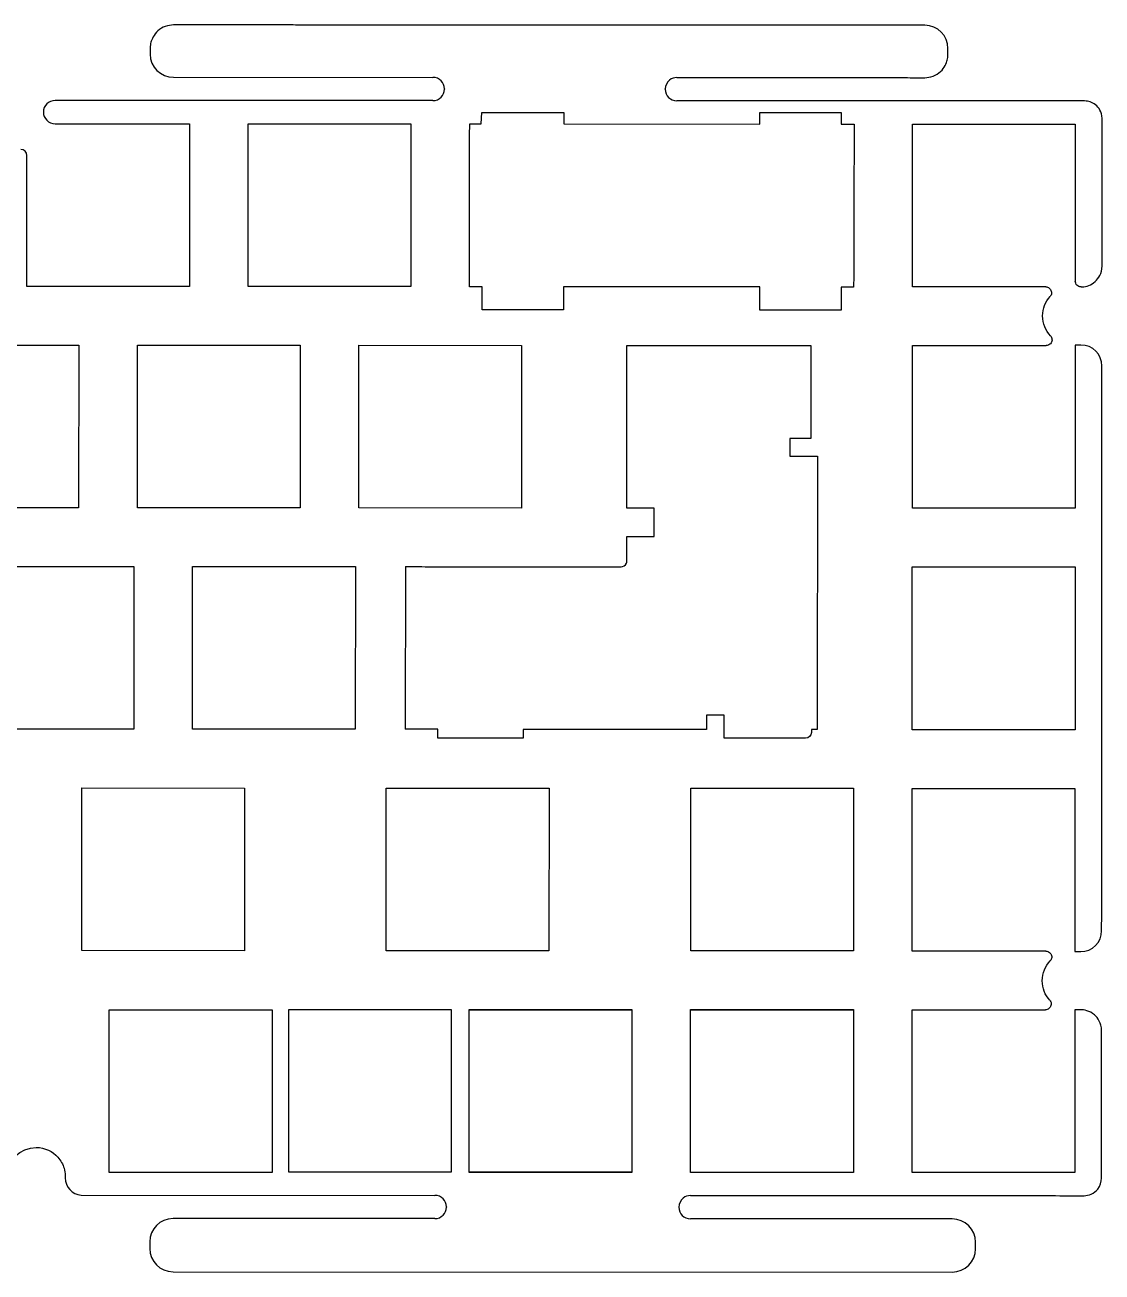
# Model space of a CAD drawing. Header units: millimetres. Extents: x -533 to 933, y 34 to 166.
# Drawn here: x 840.7 to 933.3, y 56 to 163.3 of the extents above; entities that cross this region are included whole.
import ezdxf

# ---------------------------------------------------------------- set-up
doc = ezdxf.new("R2010")
doc.units = ezdxf.units.MM
doc.header["$MEASUREMENT"] = 0
doc.layers.get('0').update_dxf_attribs({"lineweight": 0})

msp = doc.modelspace()

# ---------------------------------------------------------------- linework, layer by layer
at = {"color": 18, "lineweight": 25, "true_color": 0x000000}
for p, q in [((853.42, 158.81), (875.75, 158.8)), ((876.74, 157.8), (876.74, 157.79)), ((895.74, 157.78), (895.74, 157.8)), ((875.75, 156.8), (843.24, 156.81)), ((919.06, 156.77), (896.73, 156.78)), ((931.81, 156.77), (919.06, 156.77)), ((842.24, 155.81), (842.24, 155.81)), ((843.24, 154.81), (854.81, 154.81)), ((854.81, 154.81), (854.81, 140.81)), ((917.01, 140.77), (917.01, 154.77)), ((917.01, 154.77), (931.01, 154.77)), ((931.01, 154.77), (931.01, 141.27)), ((840.81, 140.81), (840.81, 152.09)), ((854.81, 140.81), (840.81, 140.81)), ((928.47, 140.77), (917.01, 140.77)), ((892.43, 121.74), (892.44, 135.74)), ((892.43, 121.74), (892.44, 135.74)), ((892.44, 135.74), (908.27, 135.73)), ((892.44, 135.74), (908.27, 135.73)), ((908.27, 135.73), (908.27, 127.73)), ((908.27, 135.73), (908.27, 127.73)), ((917, 121.72), (917, 135.72)), ((917, 135.72), (928.51, 135.72)), ((931, 135.77), (931, 121.72)), ((908.27, 127.73), (906.44, 127.73)), ((906.44, 127.73), (906.44, 126.2)), ((906.44, 126.2), (908.82, 126.2)), ((908.82, 126.2), (908.8, 102.68)), ((894.79, 121.74), (892.43, 121.74)), ((894.79, 121.74), (892.43, 121.74)), ((894.79, 119.29), (894.79, 121.74)), ((931, 121.72), (917, 121.72)), ((892.43, 119.29), (894.79, 119.29)), ((873.38, 116.7), (873.37, 102.7)), ((900.8, 103.93), (899.28, 103.93)), ((899.28, 103.93), (899.28, 102.68)), ((900.8, 101.93), (900.8, 103.93)), ((876.18, 102.7), (873.37, 102.7)), ((876.18, 101.94), (876.18, 102.7)), ((899.28, 102.68), (883.5, 102.69)), ((883.5, 102.69), (883.5, 101.94)), ((908.8, 102.68), (908.31, 102.68)), ((883.5, 101.94), (876.18, 101.94)), ((916.98, 83.62), (916.98, 97.62)), ((916.98, 97.62), (930.98, 97.62)), ((930.98, 97.62), (930.98, 83.57)), ((928.48, 83.62), (916.98, 83.62)), ((847.91, 78.57), (861.91, 78.57)), ((847.91, 64.57), (847.91, 78.57)), ((861.91, 78.57), (861.91, 64.57)), ((878.87, 78.57), (892.87, 78.57)), ((878.87, 64.57), (878.87, 78.57)), ((892.87, 78.57), (892.87, 64.57)), ((897.92, 78.57), (911.92, 78.57)), ((897.92, 64.57), (897.92, 78.57)), ((911.92, 78.57), (911.92, 64.57)), ((916.97, 64.57), (916.97, 78.57)), ((916.97, 78.57), (928.44, 78.57)), ((916.97, 64.57), (916.97, 78.57)), ((930.97, 78.57), (930.97, 64.57)), ((930.97, 78.57), (930.97, 64.57)), ((861.91, 64.57), (847.91, 64.57)), ((892.87, 64.57), (878.87, 64.57)), ((911.92, 64.57), (897.92, 64.57)), ((930.97, 64.57), (916.97, 64.57)), ((930.97, 64.57), (916.97, 64.57)), ((845.49, 62.61), (875.92, 62.6)), ((876.91, 61.6), (876.91, 61.59)), ((896.91, 61.57), (896.91, 61.59)), ((875.92, 60.6), (853.39, 60.6)), ((920.43, 60.57), (897.9, 60.58)), ((853.39, 56.03), (920.43, 56))]:
    msp.add_line(p, q, dxfattribs=at)
for points in [[(903.88, 154.78), (903.88, 155.78), (910.88, 155.78), (910.88, 154.78), (910.96, 154.78), (911.98, 154.76), (911.96, 147.71), (911.96, 141.72), (911.94, 140.75), (910.87, 140.76), (910.87, 138.78), (903.87, 138.78), (903.87, 140.78), (886.99, 140.79), (886.99, 138.79), (879.99, 138.79), (879.99, 140.77), (878.89, 140.79), (878.91, 147.56), (878.91, 153.79), (878.93, 154.81), (879.91, 154.79), (879.96, 155.79), (887, 155.79), (887, 154.79)], [(859.86, 154.8), (873.86, 154.8), (873.86, 140.8), (859.86, 140.8)], [(831.27, 121.77), (831.28, 135.77), (845.28, 135.76), (845.27, 121.76)], [(864.32, 121.75), (850.32, 121.76), (850.33, 135.76), (864.33, 135.75)], [(883.37, 121.74), (869.37, 121.75), (869.38, 135.75), (883.38, 135.74)], [(850.02, 102.71), (836.02, 102.72), (836.03, 116.72), (850.03, 116.71)], [(855.08, 116.71), (869.08, 116.7), (869.07, 102.7), (855.07, 102.71)], [(930.99, 102.67), (916.99, 102.67), (916.99, 116.67), (930.99, 116.67)], [(845.54, 83.66), (845.55, 97.66), (859.55, 97.65), (859.54, 83.65)], [(871.73, 83.65), (871.74, 97.65), (885.74, 97.64), (885.73, 83.64)], [(897.93, 97.63), (911.93, 97.63), (911.93, 83.63), (897.93, 83.63)], [(863.35, 78.6), (877.32, 78.59), (877.32, 64.59), (863.34, 64.6)], [(878.87, 78.59), (892.87, 78.59), (892.87, 64.59), (878.87, 64.59)], [(897.92, 78.58), (911.92, 78.58), (911.92, 64.58), (897.92, 64.58)]]:
    msp.add_lwpolyline(points, close=True, dxfattribs=at)
for points, knots in [([(896.73, 158.78), (900.78, 158.78), (904.82, 158.78), (908.41, 158.78), (910.24, 158.78), (911.96, 158.78), (913.49, 158.78), (914.19, 158.78), (914.85, 158.78), (915.48, 158.78), (915.92, 158.78), (916.42, 158.78), (917.01, 158.77), (917.34, 158.77), (917.69, 158.77), (918.06, 158.77), (918.51, 158.77), (919.06, 158.97), (919.43, 159.31), (919.76, 159.63), (919.94, 160.03), (920, 160.28), (920.03, 160.41), (920.06, 160.56), (920.06, 160.77), (920.06, 160.91), (920.06, 161.14), (920.06, 161.28), (920.06, 162.38), (919.17, 163.28), (918.06, 163.28), (905.1, 163.28), (892.13, 163.29), (881.39, 163.3), (876.02, 163.3), (871.2, 163.3), (867.23, 163.3), (866.14, 163.3), (865.11, 163.3), (864.15, 163.3), (863.57, 163.31), (863, 163.31), (862.32, 163.31), (860.07, 163.31), (857, 163.31), (853.42, 163.31), (852.99, 163.31), (852.45, 163.13), (852.08, 162.8), (851.73, 162.48), (851.55, 162.06), (851.49, 161.82), (851.45, 161.68), (851.42, 161.53), (851.42, 161.31), (851.42, 161.18), (851.42, 160.95), (851.42, 160.81), (851.42, 159.7), (852.32, 158.81), (853.42, 158.81)], [0, 0, 0, 0, 1, 1, 1, 2, 2, 2, 3, 3, 3, 4, 4, 4, 5, 5, 5, 6, 6, 6, 7, 7, 7, 8, 8, 8, 9, 9, 9, 10, 10, 10, 11, 11, 11, 12, 12, 12, 13, 13, 13, 14, 14, 14, 15, 15, 15, 16, 16, 16, 17, 17, 17, 18, 18, 18, 19, 19, 19, 20, 20, 20, 20]), ([(896.73, 158.78), (896.51, 158.79), (896.29, 158.71), (896.11, 158.57), (895.88, 158.38), (895.74, 158.09), (895.74, 157.8)], [0, 0, 0, 0, 1, 1, 1, 2, 2, 2, 2]), ([(895.74, 157.78), (895.74, 157.23), (896.18, 156.79), (896.73, 156.78), (896.73, 156.78), (896.73, 156.78), (896.73, 156.78)], [0, 0, 0, 0, 1, 1, 1, 2, 2, 2, 2]), ([(931.51, 140.77), (931.51, 140.77), (931.57, 140.77), (931.6, 140.77), (931.99, 140.79), (932.37, 140.92), (932.72, 141.24), (933.01, 141.51), (933.31, 141.92), (933.31, 142.57), (933.31, 143.32), (933.31, 144.29), (933.31, 145.46), (933.31, 147.19), (933.31, 149.29), (933.31, 151.12), (933.31, 152.44), (933.31, 153.6), (933.31, 154.46), (933.31, 154.76), (933.31, 155.02), (933.31, 155.27), (933.31, 155.86), (933.03, 156.21), (932.76, 156.43), (932.46, 156.68), (932.14, 156.77), (931.81, 156.77)], [0, 0, 0, 0, 1, 1, 1, 2, 2, 2, 3, 3, 3, 4, 4, 4, 5, 5, 5, 6, 6, 6, 7, 7, 7, 8, 8, 8, 9, 9, 9, 9]), ([(928.47, 140.77), (928.58, 140.77), (928.69, 140.73), (928.77, 140.66), (928.86, 140.6), (928.92, 140.5), (928.95, 140.4), (928.98, 140.29), (928.97, 140.17), (928.93, 140.07), (928.91, 140.02), (928.88, 139.98), (928.84, 139.94)], [0, 0, 0, 0, 1, 1, 1, 2, 2, 2, 3, 3, 3, 4, 4, 4, 4]), ([(931.51, 140.77), (931.38, 140.77), (931.24, 140.82), (931.15, 140.91), (931.06, 141.01), (931.01, 141.14), (931.01, 141.27)], [0, 0, 0, 0, 1, 1, 1, 2, 2, 2, 2]), ([(928.88, 136.56), (928.46, 137.01), (928.2, 137.61), (928.2, 138.27), (928.2, 138.91), (928.44, 139.49), (928.84, 139.94)], [0, 0, 0, 0, 1, 1, 1, 2, 2, 2, 2]), ([(928.88, 136.56), (928.91, 136.52), (928.95, 136.47), (928.97, 136.42), (929.01, 136.32), (929.02, 136.21), (929, 136.1), (928.97, 135.99), (928.91, 135.89), (928.82, 135.83), (928.73, 135.76), (928.62, 135.72), (928.51, 135.72)], [0, 0, 0, 0, 1, 1, 1, 2, 2, 2, 3, 3, 3, 4, 4, 4, 4]), ([(930.98, 83.57), (931.14, 83.57), (931.31, 83.57), (931.48, 83.57), (932.47, 83.57), (933.28, 84.37), (933.28, 85.37), (933.29, 101.57), (933.29, 117.77), (933.3, 133.97), (933.3, 134.96), (932.5, 135.77), (931.5, 135.77), (931.34, 135.77), (931.17, 135.77), (931, 135.77)], [0, 0, 0, 0, 1, 1, 1, 2, 2, 2, 3, 3, 3, 4, 4, 4, 5, 5, 5, 5]), ([(873.38, 116.7), (874.14, 116.7), (874.9, 116.7), (875.66, 116.69), (876.23, 116.69), (876.79, 116.69), (877.36, 116.69), (877.4, 116.69), (877.43, 116.69), (877.46, 116.69), (877.47, 116.69), (877.48, 116.69), (877.49, 116.69), (877.5, 116.69), (877.51, 116.69), (877.56, 116.69), (880.43, 116.69), (883.31, 116.69), (885.7, 116.69), (887.15, 116.69), (888.42, 116.69), (889.4, 116.69), (889.69, 116.69), (889.96, 116.69), (890.33, 116.69), (890.78, 116.69), (891.32, 116.69), (891.93, 116.69), (892.09, 116.69), (892.32, 116.81), (892.39, 116.99), (892.42, 117.06), (892.43, 117.13), (892.43, 117.19), (892.43, 117.89), (892.43, 118.59), (892.43, 119.29)], [0, 0, 0, 0, 1, 1, 1, 2, 2, 2, 3, 3, 3, 4, 4, 4, 5, 5, 5, 6, 6, 6, 7, 7, 7, 8, 8, 8, 9, 9, 9, 10, 10, 10, 11, 11, 11, 12, 12, 12, 12]), ([(908.31, 102.68), (908.31, 102.6), (908.31, 102.51), (908.31, 102.43), (908.3, 102.15), (908.08, 101.93), (907.8, 101.93), (905.47, 101.93), (903.14, 101.93), (900.8, 101.93)], [0, 0, 0, 0, 1, 1, 1, 2, 2, 2, 3, 3, 3, 3]), ([(928.81, 79.4), (928.41, 79.84), (928.17, 80.43), (928.17, 81.07), (928.17, 81.73), (928.43, 82.33), (928.85, 82.78)], [0, 0, 0, 0, 1, 1, 1, 2, 2, 2, 2]), ([(928.48, 83.62), (928.59, 83.62), (928.7, 83.58), (928.79, 83.51), (928.88, 83.44), (928.94, 83.35), (928.97, 83.24), (929, 83.13), (928.99, 83.02), (928.94, 82.91), (928.92, 82.86), (928.89, 82.82), (928.85, 82.78)], [0, 0, 0, 0, 1, 1, 1, 2, 2, 2, 3, 3, 3, 4, 4, 4, 4]), ([(897.9, 62.58), (904.51, 62.58), (911.12, 62.58), (916.78, 62.58), (919.61, 62.58), (922.2, 62.58), (924.44, 62.58), (925.32, 62.58), (926.14, 62.58), (926.9, 62.58), (927.4, 62.58), (927.95, 62.58), (928.61, 62.58), (929.52, 62.57), (930.58, 62.57), (931.77, 62.57), (932.15, 62.57), (932.65, 62.77), (932.94, 63.14), (933.17, 63.42), (933.27, 63.79), (933.27, 64.07), (933.27, 67.01), (933.27, 69.95), (933.27, 72.35), (933.27, 73.98), (933.27, 75.33), (933.27, 76.33), (933.27, 76.48), (933.27, 76.63), (933.27, 76.77), (933.27, 77.45), (932.95, 77.86), (932.67, 78.12), (932.22, 78.51), (931.77, 78.57), (931.48, 78.57), (931.23, 78.57), (931.1, 78.57), (930.97, 78.57)], [0, 0, 0, 0, 1, 1, 1, 2, 2, 2, 3, 3, 3, 4, 4, 4, 5, 5, 5, 6, 6, 6, 7, 7, 7, 8, 8, 8, 9, 9, 9, 10, 10, 10, 11, 11, 11, 12, 12, 12, 13, 13, 13, 13]), ([(928.81, 79.4), (928.88, 79.32), (928.93, 79.21), (928.94, 79.1), (928.94, 79), (928.91, 78.88), (928.85, 78.79), (928.79, 78.7), (928.7, 78.63), (928.6, 78.6), (928.55, 78.58), (928.49, 78.57), (928.44, 78.57)], [0, 0, 0, 0, 1, 1, 1, 2, 2, 2, 3, 3, 3, 4, 4, 4, 4]), ([(838.1, 62.71), (838.5, 62.84), (838.8, 63.15), (838.95, 63.43), (839.02, 63.56), (839.06, 63.69), (839.08, 63.78), (839.1, 63.85), (839.12, 63.97), (839.12, 64.13), (839.12, 64.15), (839.12, 64.19), (839.12, 64.22), (839.12, 65.6), (840.24, 66.72), (841.62, 66.72), (842.38, 66.72), (843.05, 66.37), (843.48, 65.89), (843.74, 65.6), (843.92, 65.26), (844.02, 64.93), (844.08, 64.72), (844.12, 64.56), (844.12, 64.21), (844.12, 64.18), (844.12, 64.14), (844.12, 64.11), (844.12, 63.32), (844.72, 62.68), (845.49, 62.61)], [0, 0, 0, 0, 1, 1, 1, 2, 2, 2, 3, 3, 3, 4, 4, 4, 5, 5, 5, 6, 6, 6, 7, 7, 7, 8, 8, 8, 9, 9, 9, 10, 10, 10, 10]), ([(897.9, 62.58), (897.68, 62.58), (897.45, 62.51), (897.28, 62.37), (897.05, 62.18), (896.91, 61.89), (896.91, 61.59)], [0, 0, 0, 0, 1, 1, 1, 2, 2, 2, 2]), ([(853.39, 60.6), (853.39, 60.6), (853.39, 60.6), (853.39, 60.6), (852.28, 60.6), (851.39, 59.71), (851.39, 58.6), (851.39, 58.41), (851.39, 58.22), (851.39, 58.04), (851.39, 56.93), (852.28, 56.04), (853.39, 56.03)], [0, 0, 0, 0, 1, 1, 1, 2, 2, 2, 3, 3, 3, 4, 4, 4, 4]), ([(920.43, 56), (921.53, 56), (922.43, 56.9), (922.43, 58), (922.43, 58.19), (922.43, 58.38), (922.43, 58.57), (922.43, 59.68), (921.53, 60.57), (920.43, 60.57)], [0, 0, 0, 0, 1, 1, 1, 2, 2, 2, 3, 3, 3, 3])]:
    msp.add_open_spline(points, degree=3, knots=knots, dxfattribs=at)
for points in [[(876.74, 157.8), (876.74, 158.35), (876.3, 158.8), (875.75, 158.8)], [(875.75, 156.8), (876.3, 156.8), (876.74, 157.24), (876.74, 157.79)], [(843.24, 156.81), (842.69, 156.81), (842.24, 156.36), (842.24, 155.81)], [(842.24, 155.81), (842.24, 155.26), (842.69, 154.81), (843.24, 154.81)], [(840.81, 152.09), (840.81, 152.37), (840.59, 152.59), (840.31, 152.59)], [(876.91, 61.6), (876.91, 62.15), (876.47, 62.6), (875.92, 62.6)], [(875.92, 60.6), (876.46, 60.6), (876.91, 61.04), (876.91, 61.59)], [(896.91, 61.57), (896.91, 61.03), (897.35, 60.58), (897.9, 60.58)]]:
    msp.add_open_spline(points, degree=3, dxfattribs=at)

doc.saveas('drawing.dxf')
